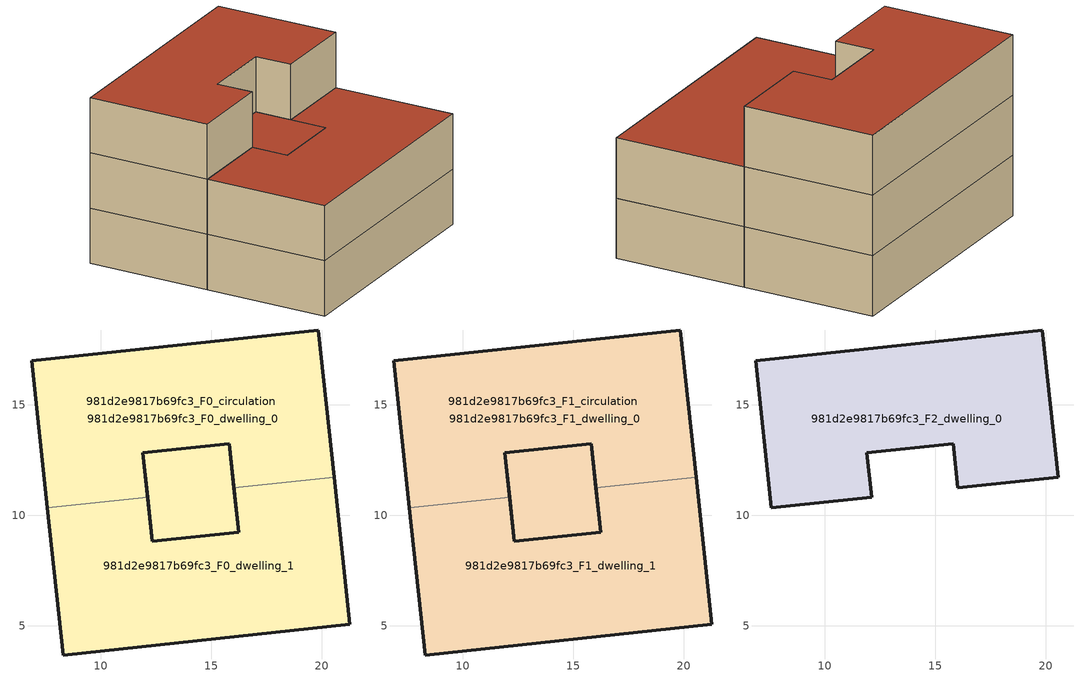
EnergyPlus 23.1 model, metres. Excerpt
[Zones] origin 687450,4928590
981d2e9817b69fc3_F0_dwelling_0
 floor ground (EU_floor_Construction): 15.81,13.24 16.02,11.24 16.23,9.24 12.34,8.83 11.91,12.82 z0; 19.85,18.38 20.56,11.73 16.02,11.24 15.81,13.24 11.91,12.82 12.13,10.82 7.59,10.34 6.87,16.99 z0
 wall outside (EU_wall_Construction): 12.13,10.82 11.91,12.82 15.81,13.24 16.02,11.24 / 20.56,11.73 19.85,18.38 6.87,16.99 7.59,10.34 z0:3
 wall to 981d2e9817b69fc3_F0_dwelling_1 (EU_wall_Construction): 7.59,10.34 12.13,10.82 / 16.02,11.24 20.56,11.73 z0:3
981d2e9817b69fc3_F0_dwelling_1
 floor ground (EU_floor_Construction): 20.56,11.73 21.27,5.07 8.3,3.68 7.59,10.34 12.13,10.82 12.34,8.83 16.23,9.24 16.02,11.24 z0; 15.81,13.24 16.02,11.24 16.23,9.24 12.34,8.83 11.91,12.82 z0
 wall outside (EU_wall_Construction): 7.59,10.34 8.3,3.68 21.27,5.07 20.56,11.73 / 16.02,11.24 16.23,9.24 12.34,8.83 12.13,10.82 z0:3
981d2e9817b69fc3_F0_circulation
 floor ground (EU_floor_Construction): 15.81,13.24 16.02,11.24 16.23,9.24 12.34,8.83 11.91,12.82 z0; 19.85,18.38 20.56,11.73 16.02,11.24 15.81,13.24 11.91,12.82 12.13,10.82 7.59,10.34 6.87,16.99 z0; 20.56,11.73 21.27,5.07 8.3,3.68 7.59,10.34 12.13,10.82 12.34,8.83 16.23,9.24 16.02,11.24 z0
 wall outside (EU_wall_Construction): 12.34,8.83 16.23,9.24 15.81,13.24 11.91,12.82 12.34,8.83 z0:3
981d2e9817b69fc3_F1_dwelling_0
 floor outside (EU_floor_Construction): 19.85,18.38 20.56,11.73 16.02,11.24 15.81,13.24 11.91,12.82 12.13,10.82 7.59,10.34 6.87,16.99 z3; 15.81,13.24 16.02,11.24 16.23,9.24 12.34,8.83 11.91,12.82 z3
 wall outside (EU_wall_Construction): 12.13,10.82 11.91,12.82 15.81,13.24 16.02,11.24 / 20.56,11.73 19.85,18.38 6.87,16.99 7.59,10.34 z3:6
 wall to 981d2e9817b69fc3_F1_dwelling_1 (EU_wall_Construction): 7.59,10.34 12.13,10.82 / 16.02,11.24 20.56,11.73 z3:6
 roof outside (EU_floor_Construction): 16.23,9.24 16.02,11.24 15.81,13.24 11.91,12.82 12.34,8.83 z6
981d2e9817b69fc3_F1_dwelling_1
 floor to 981d2e9817b69fc3_F0_dwelling_1 (EU_floor_Construction): 20.56,11.73 21.27,5.07 8.3,3.68 7.59,10.34 12.13,10.82 12.34,8.83 16.23,9.24 16.02,11.24 z3; 15.81,13.24 16.02,11.24 16.23,9.24 12.34,8.83 11.91,12.82 z3
 wall outside (EU_wall_Construction): 7.59,10.34 8.3,3.68 21.27,5.07 20.56,11.73 / 16.02,11.24 16.23,9.24 12.34,8.83 12.13,10.82 z3:6
 roof outside (EU_roof_Construction): 21.27,5.07 20.56,11.73 16.02,11.24 16.23,9.24 12.34,8.83 12.13,10.82 7.59,10.34 8.3,3.68 z6; 16.23,9.24 16.02,11.24 15.81,13.24 11.91,12.82 12.34,8.83 z6
981d2e9817b69fc3_F1_circulation
 floor outside (EU_floor_Construction): 15.81,13.24 16.02,11.24 16.23,9.24 12.34,8.83 11.91,12.82 z3; 20.56,11.73 21.27,5.07 8.3,3.68 7.59,10.34 12.13,10.82 12.34,8.83 16.23,9.24 16.02,11.24 z3
 floor to 981d2e9817b69fc3_F0_circulation (EU_floor_Construction): 19.85,18.38 20.56,11.73 16.02,11.24 15.81,13.24 11.91,12.82 12.13,10.82 7.59,10.34 6.87,16.99 z3
 wall outside (EU_wall_Construction): 12.34,8.83 16.23,9.24 15.81,13.24 11.91,12.82 12.34,8.83 z3:6
 roof outside (EU_roof_Construction): 20.56,11.73 19.85,18.38 6.87,16.99 7.59,10.34 12.13,10.82 11.91,12.82 15.81,13.24 16.02,11.24 z6; 16.23,9.24 16.02,11.24 15.81,13.24 11.91,12.82 12.34,8.83 z6; 21.27,5.07 20.56,11.73 16.02,11.24 16.23,9.24 12.34,8.83 12.13,10.82 7.59,10.34 8.3,3.68 z6
981d2e9817b69fc3_F2_dwelling_0
 floor to 981d2e9817b69fc3_F1_dwelling_0 (EU_floor_Construction): 19.85,18.38 20.56,11.73 16.02,11.24 15.81,13.24 11.91,12.82 12.13,10.82 7.59,10.34 6.87,16.99 z6
 wall outside (EU_wall_Construction): 6.87,16.99 7.59,10.34 12.13,10.82 11.91,12.82 15.81,13.24 16.02,11.24 20.56,11.73 19.85,18.38 6.87,16.99 z6:9
 roof outside (EU_roof_Construction): 20.56,11.73 19.85,18.38 6.87,16.99 7.59,10.34 12.13,10.82 11.91,12.82 15.81,13.24 16.02,11.24 z9
[Building]
EU S2 Campaign: North Axis=0; Terrain=City; Solar Distribution=FullExterior
[Site:Location]
Bologna: Latitude=44.5; Longitude=11.25; Time Zone=1; Elevation=37
[SizingPeriod:WeatherFileDays]
AnnualSizingPeriod: Begin Month=1; Begin Day of Month=1; End Month=12; End Day of Month=31; Day of Week for Start Day=Monday; Use Weather File Daylight Saving Period=No; Use Weather File Rain and Snow Indicators=No
[MATERIAL]
EU_InternalMass_Material: Roughness=MediumRough; Thickness=0.1; Conductivity=1; Density=1800; Specific Heat=900; Thermal Absorptance=0.9; Solar Absorptance=0.7; Visible Absorptance=0.7
[MATERIAL:NOMASS] Roughness=MediumRough; Thermal Absorptance=0.9; Solar Absorptance=0.7; Visible Absorptance=0.7
Name | Thermal Resistance
EU_wall_NoMass | 0.937881
EU_roof_NoMass | 0.548572
EU_floor_NoMass | 0.71348
[CONSTRUCTION]
EU_wall_Construction: EU_wall_NoMass
EU_roof_Construction: EU_roof_NoMass
EU_floor_Construction: EU_floor_NoMass
EU_InternalMass_Construction: EU_InternalMass_Material
[ZONE] Type=1; Multiplier=1; Ceiling Height=autocalculate; Floor Area=autocalculate; Part of Total Floor Area=Yes
Name | Volume
981d2e9817b69fc3_F0_dwelling_0; 981d2e9817b69fc3_F1_dwelling_0; 981d2e9817b69fc3_F0_dwelling_1 | 285.517
981d2e9817b69fc3_F2_dwelling_0 | 238.367
981d2e9817b69fc3_F1_dwelling_1 | 285.518
981d2e9817b69fc3_F0_circulation; 981d2e9817b69fc3_F1_circulation | 523.885
[INTERNALMASS] Construction=EU_InternalMass_Construction
Name | Zone or ZoneList | Surface Area
981d2e9817b69fc3_F0_dwelling_0_EU_InternalMass | 981d2e9817b69fc3_F0_dwelling_0 | 79.4558
981d2e9817b69fc3_F0_dwelling_1_EU_InternalMass | 981d2e9817b69fc3_F0_dwelling_1 | 79.4558
981d2e9817b69fc3_F1_dwelling_0_EU_InternalMass | 981d2e9817b69fc3_F1_dwelling_0 | 79.4558
981d2e9817b69fc3_F1_dwelling_1_EU_InternalMass | 981d2e9817b69fc3_F1_dwelling_1 | 79.4558
981d2e9817b69fc3_F2_dwelling_0_EU_InternalMass | 981d2e9817b69fc3_F2_dwelling_0 | 174.628
[OTHEREQUIPMENT] Fuel Type=Electricity; Design Level Calculation Method=Watts/Area; Power per Zone Floor Area=1; Fraction Latent=0; Fraction Radiant=0; Fraction Lost=0; Carbon Dioxide Generation Rate=0; EndUse Subcategory=EU_Step8_InternalGains
Name | Zone or ZoneList or Space or SpaceList | Schedule
EU_Step8_InternalGain_981d2e9817b69fc3_F0_dwelling_0_f000 | 981d2e9817b69fc3_F0_dwelling_0 | EU_Step8_GainSchedule_981d2e9817b69fc3_F0_dwelling_0_f000
EU_Step8_InternalGain_981d2e9817b69fc3_F0_dwelling_1_f000 | 981d2e9817b69fc3_F0_dwelling_1 | EU_Step8_GainSchedule_981d2e9817b69fc3_F0_dwelling_1_f000
EU_Step8_InternalGain_981d2e9817b69fc3_F1_dwelling_0_f000 | 981d2e9817b69fc3_F1_dwelling_0 | EU_Step8_GainSchedule_981d2e9817b69fc3_F1_dwelling_0_f000
EU_Step8_InternalGain_981d2e9817b69fc3_F1_dwelling_1_f000 | 981d2e9817b69fc3_F1_dwelling_1 | EU_Step8_GainSchedule_981d2e9817b69fc3_F1_dwelling_1_f000
EU_Step8_InternalGain_981d2e9817b69fc3_F2_dwelling_0_f000 | 981d2e9817b69fc3_F2_dwelling_0 | EU_Step8_GainSchedule_981d2e9817b69fc3_F2_dwelling_0_f000
[ZONEINFILTRATION:DESIGNFLOWRATE] Schedule=EU_AlwaysOn; Design Flow Rate Calculation Method=Flow/Area; Flow Rate per Floor Area=0.0005; Constant Term Coefficient=1; Temperature Term Coefficient=0; Velocity Term Coefficient=0; Velocity Squared Term Coefficient=0
Name | Zone or ZoneList or Space or SpaceList
EU_Circulation_Infiltration_981d2e9817b69fc3_F0_circulation | 981d2e9817b69fc3_F0_circulation
EU_Circulation_Infiltration_981d2e9817b69fc3_F1_circulation | 981d2e9817b69fc3_F1_circulation
[ZONEVENTILATION:DESIGNFLOWRATE] Schedule=EU_AlwaysOn; Design Flow Rate Calculation Method=AirChanges/Hour; Air Changes per Hour=0.687892; Ventilation Type=Natural; Fan Pressure Rise=0; Fan Total Efficiency=1; Constant Term Coefficient=1; Temperature Term Coefficient=0; Velocity Term Coefficient=0; Velocity Squared Term Coefficient=0; Minimum Indoor Temperature=-100; Maximum Indoor Temperature=100; Delta Temperature=-100; Minimum Outdoor Temperature=-100; Maximum Outdoor Temperature=100; Maximum Wind Speed=40
Name | Zone or ZoneList or Space or SpaceList
EU_ConstantAir_981d2e9817b69fc3_F0_dwelling_0 | 981d2e9817b69fc3_F0_dwelling_0
EU_ConstantAir_981d2e9817b69fc3_F0_dwelling_1 | 981d2e9817b69fc3_F0_dwelling_1
EU_ConstantAir_981d2e9817b69fc3_F1_dwelling_0 | 981d2e9817b69fc3_F1_dwelling_0
EU_ConstantAir_981d2e9817b69fc3_F1_dwelling_1 | 981d2e9817b69fc3_F1_dwelling_1
EU_ConstantAir_981d2e9817b69fc3_F2_dwelling_0 | 981d2e9817b69fc3_F2_dwelling_0
[HVACTEMPLATE:THERMOSTAT] Constant Heating Setpoint=20; Constant Cooling Setpoint=50
EU_HeatOnly_981d2e9817b69fc3_F0_dwelling_0; EU_HeatOnly_981d2e9817b69fc3_F0_dwelling_1; EU_HeatOnly_981d2e9817b69fc3_F1_dwelling_0; EU_HeatOnly_981d2e9817b69fc3_F1_dwelling_1; EU_HeatOnly_981d2e9817b69fc3_F2_dwelling_0
[HVACTEMPLATE:ZONE:IDEALLOADSAIRSYSTEM] System Availability Schedule=EU_AlwaysOn; Maximum Heating Supply Air Temperature=50; Minimum Cooling Supply Air Temperature=13; Maximum Heating Supply Air Humidity Ratio=0.0156; Minimum Cooling Supply Air Humidity Ratio=0.0077; Heating Limit=NoLimit; Cooling Limit=NoLimit; Heating Availability Schedule=EU_AlwaysOn; Cooling Availability Schedule=EU_CoolingOff; Dehumidification Control Type=ConstantSensibleHeatRatio; Cooling Sensible Heat Ratio=0.7; Dehumidification Setpoint=60; Humidification Control Type=None; Humidification Setpoint=30; Outdoor Air Method=None; Outdoor Air Flow Rate per Person=0.00944; Outdoor Air Flow Rate per Zone Floor Area=0; Outdoor Air Flow Rate per Zone=0; Demand Controlled Ventilation Type=None; Outdoor Air Economizer Type=NoEconomizer; Heat Recovery Type=None; Sensible Heat Recovery Effectiveness=0.7; Latent Heat Recovery Effectiveness=0.65
Name | Template Thermostat
981d2e9817b69fc3_F0_dwelling_0 | EU_HeatOnly_981d2e9817b69fc3_F0_dwelling_0
981d2e9817b69fc3_F0_dwelling_1 | EU_HeatOnly_981d2e9817b69fc3_F0_dwelling_1
981d2e9817b69fc3_F1_dwelling_0 | EU_HeatOnly_981d2e9817b69fc3_F1_dwelling_0
981d2e9817b69fc3_F1_dwelling_1 | EU_HeatOnly_981d2e9817b69fc3_F1_dwelling_1
981d2e9817b69fc3_F2_dwelling_0 | EU_HeatOnly_981d2e9817b69fc3_F2_dwelling_0
[SIZING:ZONE] Zone Cooling Design Supply Air Temperature Input Method=SupplyAirTemperature; Zone Cooling Design Supply Air Temperature=13; Zone Heating Design Supply Air Temperature Input Method=SupplyAirTemperature; Zone Heating Design Supply Air Temperature=50; Zone Cooling Design Supply Air Humidity Ratio=0.008; Zone Heating Design Supply Air Humidity Ratio=0.008; Cooling Design Air Flow Method=DesignDay; Cooling Design Air Flow Rate=0; Cooling Minimum Air Flow per Zone Floor Area=0.000762; Cooling Minimum Air Flow=0; Cooling Minimum Air Flow Fraction=0.2; Heating Design Air Flow Method=DesignDay; Heating Design Air Flow Rate=0; Heating Maximum Air Flow per Zone Floor Area=0.002032; Heating Maximum Air Flow=0.141576; Heating Maximum Air Flow Fraction=0.3; Account for Dedicated Outdoor Air System=No; Dedicated Outdoor Air System Control Strategy=NeutralSupplyAir; Dedicated Outdoor Air Low Setpoint Temperature for Design=autosize; Dedicated Outdoor Air High Setpoint Temperature for Design=autosize; Zone Load Sizing Method=Sensible Load Only No Latent Load; Zone Latent Cooling Design Supply Air Humidity Ratio Input Method=HumidityRatioDifference; Zone Cooling Design Supply Air Humidity Ratio Difference=0.005; Zone Latent Heating Design Supply Air Humidity Ratio Input Method=HumidityRatioDifference; Zone Humidification Design Supply Air Humidity Ratio Difference=0.005
981d2e9817b69fc3_F0_dwelling_0; 981d2e9817b69fc3_F0_dwelling_1; 981d2e9817b69fc3_F1_dwelling_0; 981d2e9817b69fc3_F1_dwelling_1; 981d2e9817b69fc3_F2_dwelling_0
[SCHEDULE:CONSTANT]
Name | Hourly Value
EU_AlwaysOn | 1
EU_CoolingOff | 0
[SCHEDULE:FILE] Column Number=1; Rows to Skip at Top=0; Number of Hours of Data=8760; Column Separator=Comma; Interpolate to Timestep=No; Minutes per Item=60; Adjust Schedule for Daylight Savings=Yes
Name | File
EU_Step8_GainSchedule_981d2e9817b69fc3_F0_dwelling_0_f000 | ../../schedules/981d2e9817b69fc3/981d2e9817b69fc3_F0_dwelling_0_f000_gain.csv
EU_Step8_GainSchedule_981d2e9817b69fc3_F0_dwelling_1_f000 | ../../schedules/981d2e9817b69fc3/981d2e9817b69fc3_F0_dwelling_1_f000_gain.csv
EU_Step8_GainSchedule_981d2e9817b69fc3_F1_dwelling_0_f000 | ../../schedules/981d2e9817b69fc3/981d2e9817b69fc3_F1_dwelling_0_f000_gain.csv
EU_Step8_GainSchedule_981d2e9817b69fc3_F1_dwelling_1_f000 | ../../schedules/981d2e9817b69fc3/981d2e9817b69fc3_F1_dwelling_1_f000_gain.csv
EU_Step8_GainSchedule_981d2e9817b69fc3_F2_dwelling_0_f000 | ../../schedules/981d2e9817b69fc3/981d2e9817b69fc3_F2_dwelling_0_f000_gain.csv
